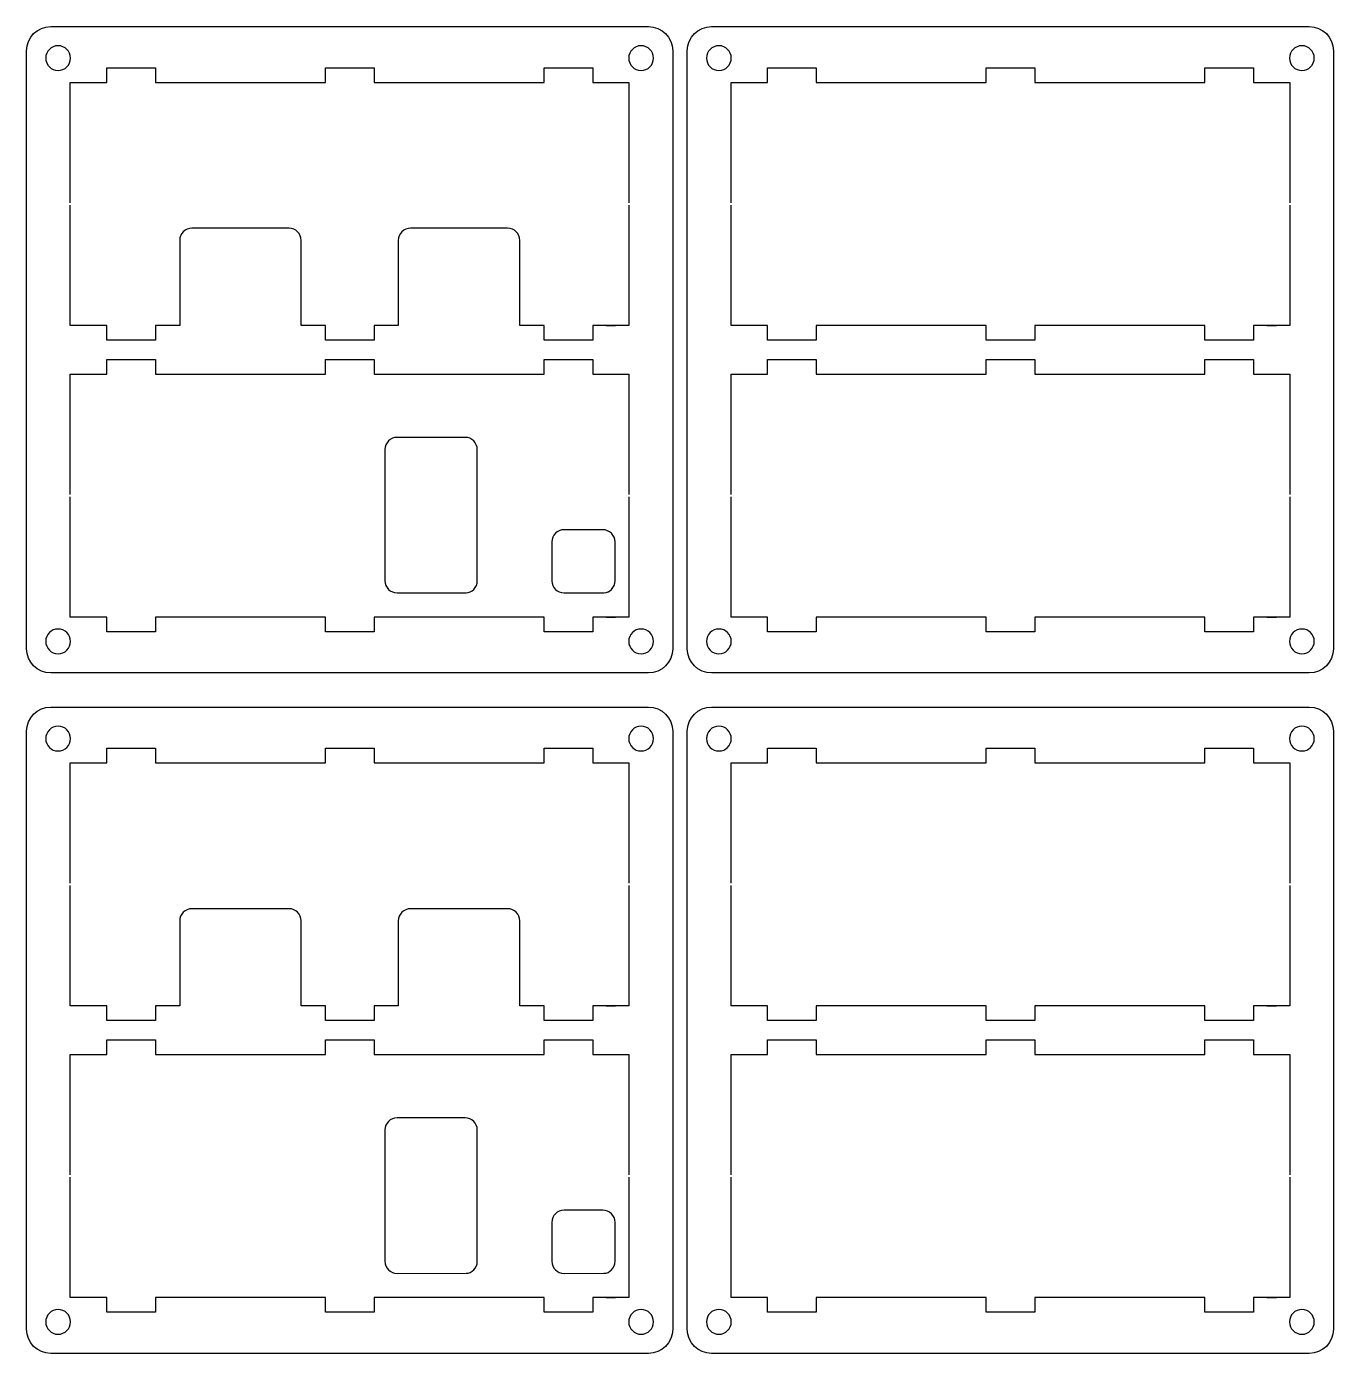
# Model space of a CAD drawing. Extents: x -1020 to 856, y -646 to 1108.
# Drawn here: x 586.5 to 855.5, y 835 to 1108 of the extents above; entities that cross this region are included whole.
import ezdxf

# ---------------------------------------------------------------- set-up
doc = ezdxf.new("R2010")
doc.units = 0
doc.header["$MEASUREMENT"] = 0
doc.layers.add('LAYER_1', color=7, linetype='CONTINUOUS')

msp = doc.modelspace()

# ---------------------------------------------------------------- linework, layer by layer
at = {"layer": 'LAYER_1', "color": 250}
for points, knots in [([(719.5, 980), (719.5, 980), (719.5, 1103), (719.5, 1103), (719.5, 1103), (719.5, 1105.761), (717.261, 1108), (714.5, 1108), (714.5, 1108), (714.5, 1108), (591.5, 1108), (591.5, 1108), (591.5, 1108), (588.739, 1108), (586.5, 1105.761), (586.5, 1103), (586.5, 1103), (586.5, 1103), (586.5, 980), (586.5, 980), (586.5, 980), (586.5, 977.239), (588.739, 975), (591.5, 975), (591.5, 975), (591.5, 975), (714.5, 975), (714.5, 975), (714.5, 975), (717.261, 975), (719.5, 977.239), (719.5, 980)], [0, 0, 0, 0, 0.125, 0.125, 0.125, 0.125, 0.25, 0.25, 0.25, 0.25, 0.375, 0.375, 0.375, 0.375, 0.5, 0.5, 0.5, 0.5, 0.625, 0.625, 0.625, 0.625, 0.75, 0.75, 0.75, 0.75, 0.875, 0.875, 0.875, 0.875, 1, 1, 1, 1]), ([(855.5, 980), (855.5, 980), (855.5, 1103), (855.5, 1103), (855.5, 1103), (855.5, 1105.761), (853.261, 1108), (850.5, 1108), (850.5, 1108), (850.5, 1108), (727.5, 1108), (727.5, 1108), (727.5, 1108), (724.739, 1108), (722.5, 1105.761), (722.5, 1103), (722.5, 1103), (722.5, 1103), (722.5, 980), (722.5, 980), (722.5, 980), (722.5, 977.239), (724.739, 975), (727.5, 975), (727.5, 975), (727.5, 975), (850.5, 975), (850.5, 975), (850.5, 975), (853.261, 975), (855.5, 977.239), (855.5, 980)], [0, 0, 0, 0, 0.125, 0.125, 0.125, 0.125, 0.25, 0.25, 0.25, 0.25, 0.375, 0.375, 0.375, 0.375, 0.5, 0.5, 0.5, 0.5, 0.625, 0.625, 0.625, 0.625, 0.75, 0.75, 0.75, 0.75, 0.875, 0.875, 0.875, 0.875, 1, 1, 1, 1]), ([(593, 1104.05), (594.4081, 1104.05), (595.55, 1102.9081), (595.55, 1101.5), (595.55, 1101.5), (595.55, 1100.0919), (594.4081, 1098.95), (593, 1098.95), (593, 1098.95), (591.5919, 1098.95), (590.45, 1100.0919), (590.45, 1101.5), (590.45, 1101.5), (590.45, 1102.9081), (591.5919, 1104.05), (593, 1104.05)], [0, 0, 0, 0, 0.25, 0.25, 0.25, 0.25, 0.5, 0.5, 0.5, 0.5, 0.75, 0.75, 0.75, 0.75, 1, 1, 1, 1]), ([(713, 1104.05), (714.4081, 1104.05), (715.55, 1102.9081), (715.55, 1101.5), (715.55, 1101.5), (715.55, 1100.0919), (714.4081, 1098.95), (713, 1098.95), (713, 1098.95), (711.5919, 1098.95), (710.45, 1100.0919), (710.45, 1101.5), (710.45, 1101.5), (710.45, 1102.9081), (711.5919, 1104.05), (713, 1104.05)], [0, 0, 0, 0, 0.25, 0.25, 0.25, 0.25, 0.5, 0.5, 0.5, 0.5, 0.75, 0.75, 0.75, 0.75, 1, 1, 1, 1]), ([(729, 1104.05), (730.4081, 1104.05), (731.55, 1102.9081), (731.55, 1101.5), (731.55, 1101.5), (731.55, 1100.0919), (730.4081, 1098.95), (729, 1098.95), (729, 1098.95), (727.5919, 1098.95), (726.45, 1100.0919), (726.45, 1101.5), (726.45, 1101.5), (726.45, 1102.9081), (727.5919, 1104.05), (729, 1104.05)], [0, 0, 0, 0, 0.25, 0.25, 0.25, 0.25, 0.5, 0.5, 0.5, 0.5, 0.75, 0.75, 0.75, 0.75, 1, 1, 1, 1]), ([(849, 1104.05), (850.4081, 1104.05), (851.55, 1102.9081), (851.55, 1101.5), (851.55, 1101.5), (851.55, 1100.0919), (850.4081, 1098.95), (849, 1098.95), (849, 1098.95), (847.5919, 1098.95), (846.45, 1100.0919), (846.45, 1101.5), (846.45, 1101.5), (846.45, 1102.9081), (847.5919, 1104.05), (849, 1104.05)], [0, 0, 0, 0, 0.25, 0.25, 0.25, 0.25, 0.5, 0.5, 0.5, 0.5, 0.75, 0.75, 0.75, 0.75, 1, 1, 1, 1]), ([(595.5, 1071.755), (595.5, 1071.755), (595.5, 1096.5), (595.5, 1096.5), (595.5, 1096.5), (595.5, 1096.5), (603.0312, 1096.5), (603.0312, 1096.5), (603.0312, 1096.5), (603.0312, 1096.5), (603.0312, 1099.5), (603.0312, 1099.5), (603.0312, 1099.5), (603.0312, 1099.5), (613.0312, 1099.5), (613.0312, 1099.5), (613.0312, 1099.5), (613.0312, 1099.5), (613.0312, 1096.5), (613.0312, 1096.5), (613.0312, 1096.5), (613.0312, 1096.5), (648.025, 1096.5), (648.025, 1096.5), (648.025, 1096.5), (648.025, 1096.5), (648.025, 1099.5), (648.025, 1099.5), (648.025, 1099.5), (648.025, 1099.5), (658.025, 1099.5), (658.025, 1099.5), (658.025, 1099.5), (658.025, 1099.5), (658.025, 1096.5), (658.025, 1096.5), (658.025, 1096.5), (658.025, 1096.5), (693.025, 1096.5), (693.025, 1096.5), (693.025, 1096.5), (693.025, 1096.5), (693.025, 1099.5), (693.025, 1099.5), (693.025, 1099.5), (693.025, 1099.5), (703.025, 1099.5), (703.025, 1099.5), (703.025, 1099.5), (703.025, 1099.5), (703.025, 1096.5), (703.025, 1096.5), (703.025, 1096.5), (703.025, 1096.5), (710.5, 1096.5), (710.5, 1096.5), (710.5, 1096.5), (710.5, 1096.5), (710.5, 1071.755), (710.5, 1071.755)], [0, 0, 0, 0, 0.06666667, 0.06666667, 0.06666667, 0.06666667, 0.13333333, 0.13333333, 0.13333333, 0.13333333, 0.2, 0.2, 0.2, 0.2, 0.26666667, 0.26666667, 0.26666667, 0.26666667, 0.33333333, 0.33333333, 0.33333333, 0.33333333, 0.4, 0.4, 0.4, 0.4, 0.46666667, 0.46666667, 0.46666667, 0.46666667, 0.53333333, 0.53333333, 0.53333333, 0.53333333, 0.6, 0.6, 0.6, 0.6, 0.66666667, 0.66666667, 0.66666667, 0.66666667, 0.73333333, 0.73333333, 0.73333333, 0.73333333, 0.8, 0.8, 0.8, 0.8, 0.86666667, 0.86666667, 0.86666667, 0.86666667, 0.93333333, 0.93333333, 0.93333333, 0.93333333, 1, 1, 1, 1]), ([(731.5, 1071.755), (731.5, 1071.755), (731.5, 1096.5), (731.5, 1096.5), (731.5, 1096.5), (731.5, 1096.5), (739.0312, 1096.5), (739.0312, 1096.5), (739.0312, 1096.5), (739.0312, 1096.5), (739.0312, 1099.5), (739.0312, 1099.5), (739.0312, 1099.5), (739.0312, 1099.5), (749.0312, 1099.5), (749.0312, 1099.5), (749.0312, 1099.5), (749.0312, 1099.5), (749.0312, 1096.5), (749.0312, 1096.5), (749.0312, 1096.5), (749.0312, 1096.5), (784.025, 1096.5), (784.025, 1096.5), (784.025, 1096.5), (784.025, 1096.5), (784.025, 1099.5), (784.025, 1099.5), (784.025, 1099.5), (784.025, 1099.5), (794.025, 1099.5), (794.025, 1099.5), (794.025, 1099.5), (794.025, 1099.5), (794.025, 1096.5), (794.025, 1096.5), (794.025, 1096.5), (794.025, 1096.5), (829.025, 1096.5), (829.025, 1096.5), (829.025, 1096.5), (829.025, 1096.5), (829.025, 1099.5), (829.025, 1099.5), (829.025, 1099.5), (829.025, 1099.5), (839.025, 1099.5), (839.025, 1099.5), (839.025, 1099.5), (839.025, 1099.5), (839.025, 1096.5), (839.025, 1096.5), (839.025, 1096.5), (839.025, 1096.5), (846.5, 1096.5), (846.5, 1096.5), (846.5, 1096.5), (846.5, 1096.5), (846.5, 1071.755), (846.5, 1071.755)], [0, 0, 0, 0, 0.06666667, 0.06666667, 0.06666667, 0.06666667, 0.13333333, 0.13333333, 0.13333333, 0.13333333, 0.2, 0.2, 0.2, 0.2, 0.26666667, 0.26666667, 0.26666667, 0.26666667, 0.33333333, 0.33333333, 0.33333333, 0.33333333, 0.4, 0.4, 0.4, 0.4, 0.46666667, 0.46666667, 0.46666667, 0.46666667, 0.53333333, 0.53333333, 0.53333333, 0.53333333, 0.6, 0.6, 0.6, 0.6, 0.66666667, 0.66666667, 0.66666667, 0.66666667, 0.73333333, 0.73333333, 0.73333333, 0.73333333, 0.8, 0.8, 0.8, 0.8, 0.86666667, 0.86666667, 0.86666667, 0.86666667, 0.93333333, 0.93333333, 0.93333333, 0.93333333, 1, 1, 1, 1]), ([(710.5, 1071.245), (710.5, 1071.245), (710.5, 1046.5), (710.5, 1046.5), (710.5, 1046.5), (698.1251, 1046.5), (715.3999, 1046.5), (703.025, 1046.5), (703.025, 1046.5), (703.025, 1046.5), (703.025, 1043.5), (703.025, 1043.5), (703.025, 1043.5), (703.025, 1043.5), (693.025, 1043.5), (693.025, 1043.5), (693.025, 1043.5), (693.025, 1043.5), (693.025, 1046.5), (693.025, 1046.5), (693.025, 1046.5), (693.025, 1046.5), (688.025, 1046.5), (688.025, 1046.5), (688.025, 1046.5), (688.025, 1046.5), (688.025, 1063.9999), (688.025, 1063.9999), (688.025, 1063.9999), (688.025, 1065.3805), (686.9055, 1066.5), (685.5249, 1066.5), (685.5249, 1066.5), (685.5249, 1066.5), (665.5249, 1066.5), (665.5249, 1066.5), (665.5249, 1066.5), (664.1445, 1066.5), (663.025, 1065.3805), (663.025, 1063.9999), (663.025, 1063.9999), (663.025, 1063.9999), (663.025, 1046.5), (663.025, 1046.5), (663.025, 1046.5), (663.025, 1046.5), (658.025, 1046.5), (658.025, 1046.5), (658.025, 1046.5), (658.025, 1046.5), (658.025, 1043.5), (658.025, 1043.5), (658.025, 1043.5), (658.025, 1043.5), (648.025, 1043.5), (648.025, 1043.5), (648.025, 1043.5), (648.025, 1043.5), (648.025, 1046.5), (648.025, 1046.5), (648.025, 1046.5), (648.025, 1046.5), (643.025, 1046.5), (643.025, 1046.5), (643.025, 1046.5), (643.025, 1046.5), (643.025, 1063.9999), (643.025, 1063.9999), (643.025, 1063.9999), (643.025, 1065.3805), (641.9055, 1066.5), (640.5249, 1066.5), (640.5249, 1066.5), (640.5249, 1066.5), (620.5249, 1066.5), (620.5249, 1066.5), (620.5249, 1066.5), (619.1445, 1066.5), (618.025, 1065.3805), (618.025, 1063.9999), (618.025, 1063.9999), (618.025, 1063.9999), (618.025, 1046.5), (618.025, 1046.5), (618.025, 1046.5), (618.025, 1046.5), (613.025, 1046.5), (613.025, 1046.5), (613.025, 1046.5), (613.025, 1046.5), (613.025, 1043.5), (613.025, 1043.5), (613.025, 1043.5), (613.025, 1043.5), (603.025, 1043.5), (603.025, 1043.5), (603.025, 1043.5), (603.025, 1043.5), (603.025, 1046.5), (603.025, 1046.5), (603.025, 1046.5), (603.025, 1046.5), (595.5, 1046.5), (595.5, 1046.5), (595.5, 1046.5), (595.5, 1046.5), (595.5, 1071.245), (595.5, 1071.245)], [0, 0, 0, 0, 0.03703704, 0.03703704, 0.03703704, 0.03703704, 0.07407407, 0.07407407, 0.07407407, 0.07407407, 0.11111111, 0.11111111, 0.11111111, 0.11111111, 0.14814815, 0.14814815, 0.14814815, 0.14814815, 0.18518519, 0.18518519, 0.18518519, 0.18518519, 0.22222222, 0.22222222, 0.22222222, 0.22222222, 0.25925926, 0.25925926, 0.25925926, 0.25925926, 0.2962963, 0.2962963, 0.2962963, 0.2962963, 0.33333333, 0.33333333, 0.33333333, 0.33333333, 0.37037037, 0.37037037, 0.37037037, 0.37037037, 0.40740741, 0.40740741, 0.40740741, 0.40740741, 0.44444444, 0.44444444, 0.44444444, 0.44444444, 0.48148148, 0.48148148, 0.48148148, 0.48148148, 0.51851852, 0.51851852, 0.51851852, 0.51851852, 0.55555556, 0.55555556, 0.55555556, 0.55555556, 0.59259259, 0.59259259, 0.59259259, 0.59259259, 0.62962963, 0.62962963, 0.62962963, 0.62962963, 0.66666667, 0.66666667, 0.66666667, 0.66666667, 0.7037037, 0.7037037, 0.7037037, 0.7037037, 0.74074074, 0.74074074, 0.74074074, 0.74074074, 0.77777778, 0.77777778, 0.77777778, 0.77777778, 0.81481481, 0.81481481, 0.81481481, 0.81481481, 0.85185185, 0.85185185, 0.85185185, 0.85185185, 0.88888889, 0.88888889, 0.88888889, 0.88888889, 0.92592593, 0.92592593, 0.92592593, 0.92592593, 0.96296296, 0.96296296, 0.96296296, 0.96296296, 1, 1, 1, 1]), ([(846.5, 1071.245), (846.5, 1071.245), (846.5, 1046.5), (846.5, 1046.5), (846.5, 1046.5), (834.1251, 1046.5), (851.3999, 1046.5), (839.025, 1046.5), (839.025, 1046.5), (839.025, 1046.5), (839.025, 1043.5), (839.025, 1043.5), (839.025, 1043.5), (839.025, 1043.5), (829.025, 1043.5), (829.025, 1043.5), (829.025, 1043.5), (829.025, 1043.5), (829.025, 1046.5), (829.025, 1046.5), (829.025, 1046.5), (829.025, 1046.5), (794.025, 1046.5), (794.025, 1046.5), (794.025, 1046.5), (794.025, 1046.5), (794.025, 1043.5), (794.025, 1043.5), (794.025, 1043.5), (794.025, 1043.5), (784.025, 1043.5), (784.025, 1043.5), (784.025, 1043.5), (784.025, 1043.5), (784.025, 1046.5), (784.025, 1046.5), (784.025, 1046.5), (784.025, 1046.5), (749.025, 1046.5), (749.025, 1046.5), (749.025, 1046.5), (749.025, 1046.5), (749.025, 1043.5), (749.025, 1043.5), (749.025, 1043.5), (749.025, 1043.5), (739.025, 1043.5), (739.025, 1043.5), (739.025, 1043.5), (739.025, 1043.5), (739.025, 1046.5), (739.025, 1046.5), (739.025, 1046.5), (739.025, 1046.5), (731.5, 1046.5), (731.5, 1046.5), (731.5, 1046.5), (731.5, 1046.5), (731.5, 1071.245), (731.5, 1071.245)], [0, 0, 0, 0, 0.06666667, 0.06666667, 0.06666667, 0.06666667, 0.13333333, 0.13333333, 0.13333333, 0.13333333, 0.2, 0.2, 0.2, 0.2, 0.26666667, 0.26666667, 0.26666667, 0.26666667, 0.33333333, 0.33333333, 0.33333333, 0.33333333, 0.4, 0.4, 0.4, 0.4, 0.46666667, 0.46666667, 0.46666667, 0.46666667, 0.53333333, 0.53333333, 0.53333333, 0.53333333, 0.6, 0.6, 0.6, 0.6, 0.66666667, 0.66666667, 0.66666667, 0.66666667, 0.73333333, 0.73333333, 0.73333333, 0.73333333, 0.8, 0.8, 0.8, 0.8, 0.86666667, 0.86666667, 0.86666667, 0.86666667, 0.93333333, 0.93333333, 0.93333333, 0.93333333, 1, 1, 1, 1]), ([(595.5, 1011.755), (595.5, 1011.755), (595.5, 1036.5), (595.5, 1036.5), (595.5, 1036.5), (595.5, 1036.5), (603.0312, 1036.5), (603.0312, 1036.5), (603.0312, 1036.5), (603.0312, 1036.5), (603.0312, 1039.5), (603.0312, 1039.5), (603.0312, 1039.5), (603.0312, 1039.5), (613.0312, 1039.5), (613.0312, 1039.5), (613.0312, 1039.5), (613.0312, 1039.5), (613.0312, 1036.5), (613.0312, 1036.5), (613.0312, 1036.5), (613.0312, 1036.5), (648.025, 1036.5), (648.025, 1036.5), (648.025, 1036.5), (648.025, 1036.5), (648.025, 1039.5), (648.025, 1039.5), (648.025, 1039.5), (648.025, 1039.5), (658.025, 1039.5), (658.025, 1039.5), (658.025, 1039.5), (658.025, 1039.5), (658.025, 1036.5), (658.025, 1036.5), (658.025, 1036.5), (658.025, 1036.5), (693.025, 1036.5), (693.025, 1036.5), (693.025, 1036.5), (693.025, 1036.5), (693.025, 1039.5), (693.025, 1039.5), (693.025, 1039.5), (693.025, 1039.5), (703.025, 1039.5), (703.025, 1039.5), (703.025, 1039.5), (703.025, 1039.5), (703.025, 1036.5), (703.025, 1036.5), (703.025, 1036.5), (703.025, 1036.5), (710.5, 1036.5), (710.5, 1036.5), (710.5, 1036.5), (710.5, 1036.5), (710.5, 1011.755), (710.5, 1011.755)], [0, 0, 0, 0, 0.06666667, 0.06666667, 0.06666667, 0.06666667, 0.13333333, 0.13333333, 0.13333333, 0.13333333, 0.2, 0.2, 0.2, 0.2, 0.26666667, 0.26666667, 0.26666667, 0.26666667, 0.33333333, 0.33333333, 0.33333333, 0.33333333, 0.4, 0.4, 0.4, 0.4, 0.46666667, 0.46666667, 0.46666667, 0.46666667, 0.53333333, 0.53333333, 0.53333333, 0.53333333, 0.6, 0.6, 0.6, 0.6, 0.66666667, 0.66666667, 0.66666667, 0.66666667, 0.73333333, 0.73333333, 0.73333333, 0.73333333, 0.8, 0.8, 0.8, 0.8, 0.86666667, 0.86666667, 0.86666667, 0.86666667, 0.93333333, 0.93333333, 0.93333333, 0.93333333, 1, 1, 1, 1]), ([(731.5, 1011.755), (731.5, 1011.755), (731.5, 1036.5), (731.5, 1036.5), (731.5, 1036.5), (731.5, 1036.5), (739.0312, 1036.5), (739.0312, 1036.5), (739.0312, 1036.5), (739.0312, 1036.5), (739.0312, 1039.5), (739.0312, 1039.5), (739.0312, 1039.5), (739.0312, 1039.5), (749.0312, 1039.5), (749.0312, 1039.5), (749.0312, 1039.5), (749.0312, 1039.5), (749.0312, 1036.5), (749.0312, 1036.5), (749.0312, 1036.5), (749.0312, 1036.5), (784.025, 1036.5), (784.025, 1036.5), (784.025, 1036.5), (784.025, 1036.5), (784.025, 1039.5), (784.025, 1039.5), (784.025, 1039.5), (784.025, 1039.5), (794.025, 1039.5), (794.025, 1039.5), (794.025, 1039.5), (794.025, 1039.5), (794.025, 1036.5), (794.025, 1036.5), (794.025, 1036.5), (794.025, 1036.5), (829.025, 1036.5), (829.025, 1036.5), (829.025, 1036.5), (829.025, 1036.5), (829.025, 1039.5), (829.025, 1039.5), (829.025, 1039.5), (829.025, 1039.5), (839.025, 1039.5), (839.025, 1039.5), (839.025, 1039.5), (839.025, 1039.5), (839.025, 1036.5), (839.025, 1036.5), (839.025, 1036.5), (839.025, 1036.5), (846.5, 1036.5), (846.5, 1036.5), (846.5, 1036.5), (846.5, 1036.5), (846.5, 1011.755), (846.5, 1011.755)], [0, 0, 0, 0, 0.06666667, 0.06666667, 0.06666667, 0.06666667, 0.13333333, 0.13333333, 0.13333333, 0.13333333, 0.2, 0.2, 0.2, 0.2, 0.26666667, 0.26666667, 0.26666667, 0.26666667, 0.33333333, 0.33333333, 0.33333333, 0.33333333, 0.4, 0.4, 0.4, 0.4, 0.46666667, 0.46666667, 0.46666667, 0.46666667, 0.53333333, 0.53333333, 0.53333333, 0.53333333, 0.6, 0.6, 0.6, 0.6, 0.66666667, 0.66666667, 0.66666667, 0.66666667, 0.73333333, 0.73333333, 0.73333333, 0.73333333, 0.8, 0.8, 0.8, 0.8, 0.86666667, 0.86666667, 0.86666667, 0.86666667, 0.93333333, 0.93333333, 0.93333333, 0.93333333, 1, 1, 1, 1]), ([(679.275, 1020.9749), (679.275, 1020.9749), (679.275, 993.9749), (679.275, 993.9749), (679.275, 993.9749), (679.275, 992.5945), (678.1555, 991.475), (676.9873, 991.493), (676.9873, 991.493), (676.9873, 991.493), (662.7749, 991.475), (662.7749, 991.475), (662.7749, 991.475), (661.3945, 991.475), (660.275, 992.5945), (660.275, 993.9749), (660.275, 993.9749), (660.275, 993.9749), (660.275, 1020.9749), (660.275, 1020.9749), (660.275, 1020.9749), (660.275, 1022.3555), (661.3945, 1023.475), (662.7749, 1023.475), (662.7749, 1023.475), (662.7749, 1023.475), (676.7749, 1023.475), (676.7749, 1023.475), (676.7749, 1023.475), (678.1555, 1023.475), (679.275, 1022.3555), (679.275, 1020.9749)], [0, 0, 0, 0, 0.125, 0.125, 0.125, 0.125, 0.25, 0.25, 0.25, 0.25, 0.375, 0.375, 0.375, 0.375, 0.5, 0.5, 0.5, 0.5, 0.625, 0.625, 0.625, 0.625, 0.75, 0.75, 0.75, 0.75, 0.875, 0.875, 0.875, 0.875, 1, 1, 1, 1]), ([(710.5, 1011.245), (710.5, 1011.245), (710.5, 986.5), (710.5, 986.5), (710.5, 986.5), (698.1251, 986.5), (715.3999, 986.5), (703.025, 986.5), (703.025, 986.5), (703.025, 986.5), (703.025, 983.5), (703.025, 983.5), (703.025, 983.5), (703.025, 983.5), (693.025, 983.5), (693.025, 983.5), (693.025, 983.5), (693.025, 983.5), (693.025, 986.5), (693.025, 986.5), (693.025, 986.5), (693.025, 986.5), (658.025, 986.5), (658.025, 986.5), (658.025, 986.5), (658.025, 986.5), (658.025, 983.5), (658.025, 983.5), (658.025, 983.5), (658.025, 983.5), (648.025, 983.5), (648.025, 983.5), (648.025, 983.5), (648.025, 983.5), (648.025, 986.5), (648.025, 986.5), (648.025, 986.5), (648.025, 986.5), (613.025, 986.5), (613.025, 986.5), (613.025, 986.5), (613.025, 986.5), (613.025, 983.5), (613.025, 983.5), (613.025, 983.5), (613.025, 983.5), (603.025, 983.5), (603.025, 983.5), (603.025, 983.5), (603.025, 983.5), (603.025, 986.5), (603.025, 986.5), (603.025, 986.5), (603.025, 986.5), (595.5, 986.5), (595.5, 986.5), (595.5, 986.5), (595.5, 986.5), (595.5, 1011.245), (595.5, 1011.245)], [0, 0, 0, 0, 0.06666667, 0.06666667, 0.06666667, 0.06666667, 0.13333333, 0.13333333, 0.13333333, 0.13333333, 0.2, 0.2, 0.2, 0.2, 0.26666667, 0.26666667, 0.26666667, 0.26666667, 0.33333333, 0.33333333, 0.33333333, 0.33333333, 0.4, 0.4, 0.4, 0.4, 0.46666667, 0.46666667, 0.46666667, 0.46666667, 0.53333333, 0.53333333, 0.53333333, 0.53333333, 0.6, 0.6, 0.6, 0.6, 0.66666667, 0.66666667, 0.66666667, 0.66666667, 0.73333333, 0.73333333, 0.73333333, 0.73333333, 0.8, 0.8, 0.8, 0.8, 0.86666667, 0.86666667, 0.86666667, 0.86666667, 0.93333333, 0.93333333, 0.93333333, 0.93333333, 1, 1, 1, 1]), ([(846.5, 1011.245), (846.5, 1011.245), (846.5, 986.5), (846.5, 986.5), (846.5, 986.5), (834.1251, 986.5), (851.3999, 986.5), (839.025, 986.5), (839.025, 986.5), (839.025, 986.5), (839.025, 983.5), (839.025, 983.5), (839.025, 983.5), (839.025, 983.5), (829.025, 983.5), (829.025, 983.5), (829.025, 983.5), (829.025, 983.5), (829.025, 986.5), (829.025, 986.5), (829.025, 986.5), (829.025, 986.5), (794.025, 986.5), (794.025, 986.5), (794.025, 986.5), (794.025, 986.5), (794.025, 983.5), (794.025, 983.5), (794.025, 983.5), (794.025, 983.5), (784.025, 983.5), (784.025, 983.5), (784.025, 983.5), (784.025, 983.5), (784.025, 986.5), (784.025, 986.5), (784.025, 986.5), (784.025, 986.5), (749.025, 986.5), (749.025, 986.5), (749.025, 986.5), (749.025, 986.5), (749.025, 983.5), (749.025, 983.5), (749.025, 983.5), (749.025, 983.5), (739.025, 983.5), (739.025, 983.5), (739.025, 983.5), (739.025, 983.5), (739.025, 986.5), (739.025, 986.5), (739.025, 986.5), (739.025, 986.5), (731.5, 986.5), (731.5, 986.5), (731.5, 986.5), (731.5, 986.5), (731.5, 1011.245), (731.5, 1011.245)], [0, 0, 0, 0, 0.06666667, 0.06666667, 0.06666667, 0.06666667, 0.13333333, 0.13333333, 0.13333333, 0.13333333, 0.2, 0.2, 0.2, 0.2, 0.26666667, 0.26666667, 0.26666667, 0.26666667, 0.33333333, 0.33333333, 0.33333333, 0.33333333, 0.4, 0.4, 0.4, 0.4, 0.46666667, 0.46666667, 0.46666667, 0.46666667, 0.53333333, 0.53333333, 0.53333333, 0.53333333, 0.6, 0.6, 0.6, 0.6, 0.66666667, 0.66666667, 0.66666667, 0.66666667, 0.73333333, 0.73333333, 0.73333333, 0.73333333, 0.8, 0.8, 0.8, 0.8, 0.86666667, 0.86666667, 0.86666667, 0.86666667, 0.93333333, 0.93333333, 0.93333333, 0.93333333, 1, 1, 1, 1]), ([(707.625, 1001.9749), (707.625, 1001.9749), (707.625, 993.9749), (707.625, 993.9749), (707.625, 993.9749), (707.625, 992.5945), (706.5055, 991.475), (705.3373, 991.493), (705.3373, 991.493), (705.3373, 991.493), (697.1249, 991.475), (697.1249, 991.475), (697.1249, 991.475), (695.7445, 991.475), (694.625, 992.5945), (694.625, 993.9749), (694.625, 993.9749), (694.625, 993.9749), (694.625, 1001.9749), (694.625, 1001.9749), (694.625, 1001.9749), (694.625, 1003.3555), (695.7445, 1004.475), (697.1249, 1004.475), (697.1249, 1004.475), (697.1249, 1004.475), (705.1249, 1004.475), (705.1249, 1004.475), (705.1249, 1004.475), (706.5055, 1004.475), (707.625, 1003.3555), (707.625, 1001.9749)], [0, 0, 0, 0, 0.125, 0.125, 0.125, 0.125, 0.25, 0.25, 0.25, 0.25, 0.375, 0.375, 0.375, 0.375, 0.5, 0.5, 0.5, 0.5, 0.625, 0.625, 0.625, 0.625, 0.75, 0.75, 0.75, 0.75, 0.875, 0.875, 0.875, 0.875, 1, 1, 1, 1]), ([(593, 984.05), (594.4081, 984.05), (595.55, 982.9081), (595.55, 981.5), (595.55, 981.5), (595.55, 980.0919), (594.4081, 978.95), (593, 978.95), (593, 978.95), (591.5919, 978.95), (590.45, 980.0919), (590.45, 981.5), (590.45, 981.5), (590.45, 982.9081), (591.5919, 984.05), (593, 984.05)], [0, 0, 0, 0, 0.25, 0.25, 0.25, 0.25, 0.5, 0.5, 0.5, 0.5, 0.75, 0.75, 0.75, 0.75, 1, 1, 1, 1]), ([(713, 984.05), (714.4081, 984.05), (715.55, 982.9081), (715.55, 981.5), (715.55, 981.5), (715.55, 980.0919), (714.4081, 978.95), (713, 978.95), (713, 978.95), (711.5919, 978.95), (710.45, 980.0919), (710.45, 981.5), (710.45, 981.5), (710.45, 982.9081), (711.5919, 984.05), (713, 984.05)], [0, 0, 0, 0, 0.25, 0.25, 0.25, 0.25, 0.5, 0.5, 0.5, 0.5, 0.75, 0.75, 0.75, 0.75, 1, 1, 1, 1]), ([(729, 984.05), (730.4081, 984.05), (731.55, 982.9081), (731.55, 981.5), (731.55, 981.5), (731.55, 980.0919), (730.4081, 978.95), (729, 978.95), (729, 978.95), (727.5919, 978.95), (726.45, 980.0919), (726.45, 981.5), (726.45, 981.5), (726.45, 982.9081), (727.5919, 984.05), (729, 984.05)], [0, 0, 0, 0, 0.25, 0.25, 0.25, 0.25, 0.5, 0.5, 0.5, 0.5, 0.75, 0.75, 0.75, 0.75, 1, 1, 1, 1]), ([(849, 984.05), (850.4081, 984.05), (851.55, 982.9081), (851.55, 981.5), (851.55, 981.5), (851.55, 980.0919), (850.4081, 978.95), (849, 978.95), (849, 978.95), (847.5919, 978.95), (846.45, 980.0919), (846.45, 981.5), (846.45, 981.5), (846.45, 982.9081), (847.5919, 984.05), (849, 984.05)], [0, 0, 0, 0, 0.25, 0.25, 0.25, 0.25, 0.5, 0.5, 0.5, 0.5, 0.75, 0.75, 0.75, 0.75, 1, 1, 1, 1]), ([(719.5, 840), (719.5, 840), (719.5, 963), (719.5, 963), (719.5, 963), (719.5, 965.761), (717.261, 968), (714.5, 968), (714.5, 968), (714.5, 968), (591.5, 968), (591.5, 968), (591.5, 968), (588.739, 968), (586.5, 965.761), (586.5, 963), (586.5, 963), (586.5, 963), (586.5, 840), (586.5, 840), (586.5, 840), (586.5, 837.239), (588.739, 835), (591.5, 835), (591.5, 835), (591.5, 835), (714.5, 835), (714.5, 835), (714.5, 835), (717.261, 835), (719.5, 837.239), (719.5, 840)], [0, 0, 0, 0, 0.125, 0.125, 0.125, 0.125, 0.25, 0.25, 0.25, 0.25, 0.375, 0.375, 0.375, 0.375, 0.5, 0.5, 0.5, 0.5, 0.625, 0.625, 0.625, 0.625, 0.75, 0.75, 0.75, 0.75, 0.875, 0.875, 0.875, 0.875, 1, 1, 1, 1]), ([(855.5, 840), (855.5, 840), (855.5, 963), (855.5, 963), (855.5, 963), (855.5, 965.761), (853.261, 968), (850.5, 968), (850.5, 968), (850.5, 968), (727.5, 968), (727.5, 968), (727.5, 968), (724.739, 968), (722.5, 965.761), (722.5, 963), (722.5, 963), (722.5, 963), (722.5, 840), (722.5, 840), (722.5, 840), (722.5, 837.239), (724.739, 835), (727.5, 835), (727.5, 835), (727.5, 835), (850.5, 835), (850.5, 835), (850.5, 835), (853.261, 835), (855.5, 837.239), (855.5, 840)], [0, 0, 0, 0, 0.125, 0.125, 0.125, 0.125, 0.25, 0.25, 0.25, 0.25, 0.375, 0.375, 0.375, 0.375, 0.5, 0.5, 0.5, 0.5, 0.625, 0.625, 0.625, 0.625, 0.75, 0.75, 0.75, 0.75, 0.875, 0.875, 0.875, 0.875, 1, 1, 1, 1]), ([(593, 964.05), (594.4081, 964.05), (595.55, 962.9081), (595.55, 961.5), (595.55, 961.5), (595.55, 960.0919), (594.4081, 958.95), (593, 958.95), (593, 958.95), (591.5919, 958.95), (590.45, 960.0919), (590.45, 961.5), (590.45, 961.5), (590.45, 962.9081), (591.5919, 964.05), (593, 964.05)], [0, 0, 0, 0, 0.25, 0.25, 0.25, 0.25, 0.5, 0.5, 0.5, 0.5, 0.75, 0.75, 0.75, 0.75, 1, 1, 1, 1]), ([(713, 964.05), (714.4081, 964.05), (715.55, 962.9081), (715.55, 961.5), (715.55, 961.5), (715.55, 960.0919), (714.4081, 958.95), (713, 958.95), (713, 958.95), (711.5919, 958.95), (710.45, 960.0919), (710.45, 961.5), (710.45, 961.5), (710.45, 962.9081), (711.5919, 964.05), (713, 964.05)], [0, 0, 0, 0, 0.25, 0.25, 0.25, 0.25, 0.5, 0.5, 0.5, 0.5, 0.75, 0.75, 0.75, 0.75, 1, 1, 1, 1]), ([(729, 964.05), (730.4081, 964.05), (731.55, 962.9081), (731.55, 961.5), (731.55, 961.5), (731.55, 960.0919), (730.4081, 958.95), (729, 958.95), (729, 958.95), (727.5919, 958.95), (726.45, 960.0919), (726.45, 961.5), (726.45, 961.5), (726.45, 962.9081), (727.5919, 964.05), (729, 964.05)], [0, 0, 0, 0, 0.25, 0.25, 0.25, 0.25, 0.5, 0.5, 0.5, 0.5, 0.75, 0.75, 0.75, 0.75, 1, 1, 1, 1]), ([(849, 964.05), (850.4081, 964.05), (851.55, 962.9081), (851.55, 961.5), (851.55, 961.5), (851.55, 960.0919), (850.4081, 958.95), (849, 958.95), (849, 958.95), (847.5919, 958.95), (846.45, 960.0919), (846.45, 961.5), (846.45, 961.5), (846.45, 962.9081), (847.5919, 964.05), (849, 964.05)], [0, 0, 0, 0, 0.25, 0.25, 0.25, 0.25, 0.5, 0.5, 0.5, 0.5, 0.75, 0.75, 0.75, 0.75, 1, 1, 1, 1]), ([(595.5, 931.755), (595.5, 931.755), (595.5, 956.5), (595.5, 956.5), (595.5, 956.5), (595.5, 956.5), (603.0312, 956.5), (603.0312, 956.5), (603.0312, 956.5), (603.0312, 956.5), (603.0312, 959.5), (603.0312, 959.5), (603.0312, 959.5), (603.0312, 959.5), (613.0312, 959.5), (613.0312, 959.5), (613.0312, 959.5), (613.0312, 959.5), (613.0312, 956.5), (613.0312, 956.5), (613.0312, 956.5), (613.0312, 956.5), (648.025, 956.5), (648.025, 956.5), (648.025, 956.5), (648.025, 956.5), (648.025, 959.5), (648.025, 959.5), (648.025, 959.5), (648.025, 959.5), (658.025, 959.5), (658.025, 959.5), (658.025, 959.5), (658.025, 959.5), (658.025, 956.5), (658.025, 956.5), (658.025, 956.5), (658.025, 956.5), (693.025, 956.5), (693.025, 956.5), (693.025, 956.5), (693.025, 956.5), (693.025, 959.5), (693.025, 959.5), (693.025, 959.5), (693.025, 959.5), (703.025, 959.5), (703.025, 959.5), (703.025, 959.5), (703.025, 959.5), (703.025, 956.5), (703.025, 956.5), (703.025, 956.5), (703.025, 956.5), (710.5, 956.5), (710.5, 956.5), (710.5, 956.5), (710.5, 956.5), (710.5, 931.755), (710.5, 931.755)], [0, 0, 0, 0, 0.06666667, 0.06666667, 0.06666667, 0.06666667, 0.13333333, 0.13333333, 0.13333333, 0.13333333, 0.2, 0.2, 0.2, 0.2, 0.26666667, 0.26666667, 0.26666667, 0.26666667, 0.33333333, 0.33333333, 0.33333333, 0.33333333, 0.4, 0.4, 0.4, 0.4, 0.46666667, 0.46666667, 0.46666667, 0.46666667, 0.53333333, 0.53333333, 0.53333333, 0.53333333, 0.6, 0.6, 0.6, 0.6, 0.66666667, 0.66666667, 0.66666667, 0.66666667, 0.73333333, 0.73333333, 0.73333333, 0.73333333, 0.8, 0.8, 0.8, 0.8, 0.86666667, 0.86666667, 0.86666667, 0.86666667, 0.93333333, 0.93333333, 0.93333333, 0.93333333, 1, 1, 1, 1]), ([(731.5, 931.755), (731.5, 931.755), (731.5, 956.5), (731.5, 956.5), (731.5, 956.5), (731.5, 956.5), (739.0312, 956.5), (739.0312, 956.5), (739.0312, 956.5), (739.0312, 956.5), (739.0312, 959.5), (739.0312, 959.5), (739.0312, 959.5), (739.0312, 959.5), (749.0312, 959.5), (749.0312, 959.5), (749.0312, 959.5), (749.0312, 959.5), (749.0312, 956.5), (749.0312, 956.5), (749.0312, 956.5), (749.0312, 956.5), (784.025, 956.5), (784.025, 956.5), (784.025, 956.5), (784.025, 956.5), (784.025, 959.5), (784.025, 959.5), (784.025, 959.5), (784.025, 959.5), (794.025, 959.5), (794.025, 959.5), (794.025, 959.5), (794.025, 959.5), (794.025, 956.5), (794.025, 956.5), (794.025, 956.5), (794.025, 956.5), (829.025, 956.5), (829.025, 956.5), (829.025, 956.5), (829.025, 956.5), (829.025, 959.5), (829.025, 959.5), (829.025, 959.5), (829.025, 959.5), (839.025, 959.5), (839.025, 959.5), (839.025, 959.5), (839.025, 959.5), (839.025, 956.5), (839.025, 956.5), (839.025, 956.5), (839.025, 956.5), (846.5, 956.5), (846.5, 956.5), (846.5, 956.5), (846.5, 956.5), (846.5, 931.755), (846.5, 931.755)], [0, 0, 0, 0, 0.06666667, 0.06666667, 0.06666667, 0.06666667, 0.13333333, 0.13333333, 0.13333333, 0.13333333, 0.2, 0.2, 0.2, 0.2, 0.26666667, 0.26666667, 0.26666667, 0.26666667, 0.33333333, 0.33333333, 0.33333333, 0.33333333, 0.4, 0.4, 0.4, 0.4, 0.46666667, 0.46666667, 0.46666667, 0.46666667, 0.53333333, 0.53333333, 0.53333333, 0.53333333, 0.6, 0.6, 0.6, 0.6, 0.66666667, 0.66666667, 0.66666667, 0.66666667, 0.73333333, 0.73333333, 0.73333333, 0.73333333, 0.8, 0.8, 0.8, 0.8, 0.86666667, 0.86666667, 0.86666667, 0.86666667, 0.93333333, 0.93333333, 0.93333333, 0.93333333, 1, 1, 1, 1]), ([(710.5, 931.245), (710.5, 931.245), (710.5, 906.5), (710.5, 906.5), (710.5, 906.5), (698.1251, 906.5), (715.3999, 906.5), (703.025, 906.5), (703.025, 906.5), (703.025, 906.5), (703.025, 903.5), (703.025, 903.5), (703.025, 903.5), (703.025, 903.5), (693.025, 903.5), (693.025, 903.5), (693.025, 903.5), (693.025, 903.5), (693.025, 906.5), (693.025, 906.5), (693.025, 906.5), (693.025, 906.5), (688.025, 906.5), (688.025, 906.5), (688.025, 906.5), (688.025, 906.5), (688.025, 923.9999), (688.025, 923.9999), (688.025, 923.9999), (688.025, 925.3805), (686.9055, 926.5), (685.5249, 926.5), (685.5249, 926.5), (685.5249, 926.5), (665.5249, 926.5), (665.5249, 926.5), (665.5249, 926.5), (664.1445, 926.5), (663.025, 925.3805), (663.025, 923.9999), (663.025, 923.9999), (663.025, 923.9999), (663.025, 906.5), (663.025, 906.5), (663.025, 906.5), (663.025, 906.5), (658.025, 906.5), (658.025, 906.5), (658.025, 906.5), (658.025, 906.5), (658.025, 903.5), (658.025, 903.5), (658.025, 903.5), (658.025, 903.5), (648.025, 903.5), (648.025, 903.5), (648.025, 903.5), (648.025, 903.5), (648.025, 906.5), (648.025, 906.5), (648.025, 906.5), (648.025, 906.5), (643.025, 906.5), (643.025, 906.5), (643.025, 906.5), (643.025, 906.5), (643.025, 923.9999), (643.025, 923.9999), (643.025, 923.9999), (643.025, 925.3805), (641.9055, 926.5), (640.5249, 926.5), (640.5249, 926.5), (640.5249, 926.5), (620.5249, 926.5), (620.5249, 926.5), (620.5249, 926.5), (619.1445, 926.5), (618.025, 925.3805), (618.025, 923.9999), (618.025, 923.9999), (618.025, 923.9999), (618.025, 906.5), (618.025, 906.5), (618.025, 906.5), (618.025, 906.5), (613.025, 906.5), (613.025, 906.5), (613.025, 906.5), (613.025, 906.5), (613.025, 903.5), (613.025, 903.5), (613.025, 903.5), (613.025, 903.5), (603.025, 903.5), (603.025, 903.5), (603.025, 903.5), (603.025, 903.5), (603.025, 906.5), (603.025, 906.5), (603.025, 906.5), (603.025, 906.5), (595.5, 906.5), (595.5, 906.5), (595.5, 906.5), (595.5, 906.5), (595.5, 931.245), (595.5, 931.245)], [0, 0, 0, 0, 0.03703704, 0.03703704, 0.03703704, 0.03703704, 0.07407407, 0.07407407, 0.07407407, 0.07407407, 0.11111111, 0.11111111, 0.11111111, 0.11111111, 0.14814815, 0.14814815, 0.14814815, 0.14814815, 0.18518519, 0.18518519, 0.18518519, 0.18518519, 0.22222222, 0.22222222, 0.22222222, 0.22222222, 0.25925926, 0.25925926, 0.25925926, 0.25925926, 0.2962963, 0.2962963, 0.2962963, 0.2962963, 0.33333333, 0.33333333, 0.33333333, 0.33333333, 0.37037037, 0.37037037, 0.37037037, 0.37037037, 0.40740741, 0.40740741, 0.40740741, 0.40740741, 0.44444444, 0.44444444, 0.44444444, 0.44444444, 0.48148148, 0.48148148, 0.48148148, 0.48148148, 0.51851852, 0.51851852, 0.51851852, 0.51851852, 0.55555556, 0.55555556, 0.55555556, 0.55555556, 0.59259259, 0.59259259, 0.59259259, 0.59259259, 0.62962963, 0.62962963, 0.62962963, 0.62962963, 0.66666667, 0.66666667, 0.66666667, 0.66666667, 0.7037037, 0.7037037, 0.7037037, 0.7037037, 0.74074074, 0.74074074, 0.74074074, 0.74074074, 0.77777778, 0.77777778, 0.77777778, 0.77777778, 0.81481481, 0.81481481, 0.81481481, 0.81481481, 0.85185185, 0.85185185, 0.85185185, 0.85185185, 0.88888889, 0.88888889, 0.88888889, 0.88888889, 0.92592593, 0.92592593, 0.92592593, 0.92592593, 0.96296296, 0.96296296, 0.96296296, 0.96296296, 1, 1, 1, 1]), ([(846.5, 931.245), (846.5, 931.245), (846.5, 906.5), (846.5, 906.5), (846.5, 906.5), (834.1251, 906.5), (851.3999, 906.5), (839.025, 906.5), (839.025, 906.5), (839.025, 906.5), (839.025, 903.5), (839.025, 903.5), (839.025, 903.5), (839.025, 903.5), (829.025, 903.5), (829.025, 903.5), (829.025, 903.5), (829.025, 903.5), (829.025, 906.5), (829.025, 906.5), (829.025, 906.5), (829.025, 906.5), (794.025, 906.5), (794.025, 906.5), (794.025, 906.5), (794.025, 906.5), (794.025, 903.5), (794.025, 903.5), (794.025, 903.5), (794.025, 903.5), (784.025, 903.5), (784.025, 903.5), (784.025, 903.5), (784.025, 903.5), (784.025, 906.5), (784.025, 906.5), (784.025, 906.5), (784.025, 906.5), (749.025, 906.5), (749.025, 906.5), (749.025, 906.5), (749.025, 906.5), (749.025, 903.5), (749.025, 903.5), (749.025, 903.5), (749.025, 903.5), (739.025, 903.5), (739.025, 903.5), (739.025, 903.5), (739.025, 903.5), (739.025, 906.5), (739.025, 906.5), (739.025, 906.5), (739.025, 906.5), (731.5, 906.5), (731.5, 906.5), (731.5, 906.5), (731.5, 906.5), (731.5, 931.245), (731.5, 931.245)], [0, 0, 0, 0, 0.06666667, 0.06666667, 0.06666667, 0.06666667, 0.13333333, 0.13333333, 0.13333333, 0.13333333, 0.2, 0.2, 0.2, 0.2, 0.26666667, 0.26666667, 0.26666667, 0.26666667, 0.33333333, 0.33333333, 0.33333333, 0.33333333, 0.4, 0.4, 0.4, 0.4, 0.46666667, 0.46666667, 0.46666667, 0.46666667, 0.53333333, 0.53333333, 0.53333333, 0.53333333, 0.6, 0.6, 0.6, 0.6, 0.66666667, 0.66666667, 0.66666667, 0.66666667, 0.73333333, 0.73333333, 0.73333333, 0.73333333, 0.8, 0.8, 0.8, 0.8, 0.86666667, 0.86666667, 0.86666667, 0.86666667, 0.93333333, 0.93333333, 0.93333333, 0.93333333, 1, 1, 1, 1]), ([(595.5, 871.755), (595.5, 871.755), (595.5, 896.5), (595.5, 896.5), (595.5, 896.5), (595.5, 896.5), (603.0312, 896.5), (603.0312, 896.5), (603.0312, 896.5), (603.0312, 896.5), (603.0312, 899.5), (603.0312, 899.5), (603.0312, 899.5), (603.0312, 899.5), (613.0312, 899.5), (613.0312, 899.5), (613.0312, 899.5), (613.0312, 899.5), (613.0312, 896.5), (613.0312, 896.5), (613.0312, 896.5), (613.0312, 896.5), (648.025, 896.5), (648.025, 896.5), (648.025, 896.5), (648.025, 896.5), (648.025, 899.5), (648.025, 899.5), (648.025, 899.5), (648.025, 899.5), (658.025, 899.5), (658.025, 899.5), (658.025, 899.5), (658.025, 899.5), (658.025, 896.5), (658.025, 896.5), (658.025, 896.5), (658.025, 896.5), (693.025, 896.5), (693.025, 896.5), (693.025, 896.5), (693.025, 896.5), (693.025, 899.5), (693.025, 899.5), (693.025, 899.5), (693.025, 899.5), (703.025, 899.5), (703.025, 899.5), (703.025, 899.5), (703.025, 899.5), (703.025, 896.5), (703.025, 896.5), (703.025, 896.5), (703.025, 896.5), (710.5, 896.5), (710.5, 896.5), (710.5, 896.5), (710.5, 896.5), (710.5, 871.755), (710.5, 871.755)], [0, 0, 0, 0, 0.06666667, 0.06666667, 0.06666667, 0.06666667, 0.13333333, 0.13333333, 0.13333333, 0.13333333, 0.2, 0.2, 0.2, 0.2, 0.26666667, 0.26666667, 0.26666667, 0.26666667, 0.33333333, 0.33333333, 0.33333333, 0.33333333, 0.4, 0.4, 0.4, 0.4, 0.46666667, 0.46666667, 0.46666667, 0.46666667, 0.53333333, 0.53333333, 0.53333333, 0.53333333, 0.6, 0.6, 0.6, 0.6, 0.66666667, 0.66666667, 0.66666667, 0.66666667, 0.73333333, 0.73333333, 0.73333333, 0.73333333, 0.8, 0.8, 0.8, 0.8, 0.86666667, 0.86666667, 0.86666667, 0.86666667, 0.93333333, 0.93333333, 0.93333333, 0.93333333, 1, 1, 1, 1]), ([(731.5, 871.755), (731.5, 871.755), (731.5, 896.5), (731.5, 896.5), (731.5, 896.5), (731.5, 896.5), (739.0312, 896.5), (739.0312, 896.5), (739.0312, 896.5), (739.0312, 896.5), (739.0312, 899.5), (739.0312, 899.5), (739.0312, 899.5), (739.0312, 899.5), (749.0312, 899.5), (749.0312, 899.5), (749.0312, 899.5), (749.0312, 899.5), (749.0312, 896.5), (749.0312, 896.5), (749.0312, 896.5), (749.0312, 896.5), (784.025, 896.5), (784.025, 896.5), (784.025, 896.5), (784.025, 896.5), (784.025, 899.5), (784.025, 899.5), (784.025, 899.5), (784.025, 899.5), (794.025, 899.5), (794.025, 899.5), (794.025, 899.5), (794.025, 899.5), (794.025, 896.5), (794.025, 896.5), (794.025, 896.5), (794.025, 896.5), (829.025, 896.5), (829.025, 896.5), (829.025, 896.5), (829.025, 896.5), (829.025, 899.5), (829.025, 899.5), (829.025, 899.5), (829.025, 899.5), (839.025, 899.5), (839.025, 899.5), (839.025, 899.5), (839.025, 899.5), (839.025, 896.5), (839.025, 896.5), (839.025, 896.5), (839.025, 896.5), (846.5, 896.5), (846.5, 896.5), (846.5, 896.5), (846.5, 896.5), (846.5, 871.755), (846.5, 871.755)], [0, 0, 0, 0, 0.06666667, 0.06666667, 0.06666667, 0.06666667, 0.13333333, 0.13333333, 0.13333333, 0.13333333, 0.2, 0.2, 0.2, 0.2, 0.26666667, 0.26666667, 0.26666667, 0.26666667, 0.33333333, 0.33333333, 0.33333333, 0.33333333, 0.4, 0.4, 0.4, 0.4, 0.46666667, 0.46666667, 0.46666667, 0.46666667, 0.53333333, 0.53333333, 0.53333333, 0.53333333, 0.6, 0.6, 0.6, 0.6, 0.66666667, 0.66666667, 0.66666667, 0.66666667, 0.73333333, 0.73333333, 0.73333333, 0.73333333, 0.8, 0.8, 0.8, 0.8, 0.86666667, 0.86666667, 0.86666667, 0.86666667, 0.93333333, 0.93333333, 0.93333333, 0.93333333, 1, 1, 1, 1]), ([(679.275, 880.9749), (679.275, 880.9749), (679.275, 853.9749), (679.275, 853.9749), (679.275, 853.9749), (679.275, 852.5945), (678.1555, 851.475), (676.9873, 851.493), (676.9873, 851.493), (676.9873, 851.493), (662.7749, 851.475), (662.7749, 851.475), (662.7749, 851.475), (661.3945, 851.475), (660.275, 852.5945), (660.275, 853.9749), (660.275, 853.9749), (660.275, 853.9749), (660.275, 880.9749), (660.275, 880.9749), (660.275, 880.9749), (660.275, 882.3555), (661.3945, 883.475), (662.7749, 883.475), (662.7749, 883.475), (662.7749, 883.475), (676.7749, 883.475), (676.7749, 883.475), (676.7749, 883.475), (678.1555, 883.475), (679.275, 882.3555), (679.275, 880.9749)], [0, 0, 0, 0, 0.125, 0.125, 0.125, 0.125, 0.25, 0.25, 0.25, 0.25, 0.375, 0.375, 0.375, 0.375, 0.5, 0.5, 0.5, 0.5, 0.625, 0.625, 0.625, 0.625, 0.75, 0.75, 0.75, 0.75, 0.875, 0.875, 0.875, 0.875, 1, 1, 1, 1]), ([(710.5, 871.245), (710.5, 871.245), (710.5, 846.5), (710.5, 846.5), (710.5, 846.5), (698.1251, 846.5), (715.3999, 846.5), (703.025, 846.5), (703.025, 846.5), (703.025, 846.5), (703.025, 843.5), (703.025, 843.5), (703.025, 843.5), (703.025, 843.5), (693.025, 843.5), (693.025, 843.5), (693.025, 843.5), (693.025, 843.5), (693.025, 846.5), (693.025, 846.5), (693.025, 846.5), (693.025, 846.5), (658.025, 846.5), (658.025, 846.5), (658.025, 846.5), (658.025, 846.5), (658.025, 843.5), (658.025, 843.5), (658.025, 843.5), (658.025, 843.5), (648.025, 843.5), (648.025, 843.5), (648.025, 843.5), (648.025, 843.5), (648.025, 846.5), (648.025, 846.5), (648.025, 846.5), (648.025, 846.5), (613.025, 846.5), (613.025, 846.5), (613.025, 846.5), (613.025, 846.5), (613.025, 843.5), (613.025, 843.5), (613.025, 843.5), (613.025, 843.5), (603.025, 843.5), (603.025, 843.5), (603.025, 843.5), (603.025, 843.5), (603.025, 846.5), (603.025, 846.5), (603.025, 846.5), (603.025, 846.5), (595.5, 846.5), (595.5, 846.5), (595.5, 846.5), (595.5, 846.5), (595.5, 871.245), (595.5, 871.245)], [0, 0, 0, 0, 0.06666667, 0.06666667, 0.06666667, 0.06666667, 0.13333333, 0.13333333, 0.13333333, 0.13333333, 0.2, 0.2, 0.2, 0.2, 0.26666667, 0.26666667, 0.26666667, 0.26666667, 0.33333333, 0.33333333, 0.33333333, 0.33333333, 0.4, 0.4, 0.4, 0.4, 0.46666667, 0.46666667, 0.46666667, 0.46666667, 0.53333333, 0.53333333, 0.53333333, 0.53333333, 0.6, 0.6, 0.6, 0.6, 0.66666667, 0.66666667, 0.66666667, 0.66666667, 0.73333333, 0.73333333, 0.73333333, 0.73333333, 0.8, 0.8, 0.8, 0.8, 0.86666667, 0.86666667, 0.86666667, 0.86666667, 0.93333333, 0.93333333, 0.93333333, 0.93333333, 1, 1, 1, 1]), ([(846.5, 871.245), (846.5, 871.245), (846.5, 846.5), (846.5, 846.5), (846.5, 846.5), (834.1251, 846.5), (851.3999, 846.5), (839.025, 846.5), (839.025, 846.5), (839.025, 846.5), (839.025, 843.5), (839.025, 843.5), (839.025, 843.5), (839.025, 843.5), (829.025, 843.5), (829.025, 843.5), (829.025, 843.5), (829.025, 843.5), (829.025, 846.5), (829.025, 846.5), (829.025, 846.5), (829.025, 846.5), (794.025, 846.5), (794.025, 846.5), (794.025, 846.5), (794.025, 846.5), (794.025, 843.5), (794.025, 843.5), (794.025, 843.5), (794.025, 843.5), (784.025, 843.5), (784.025, 843.5), (784.025, 843.5), (784.025, 843.5), (784.025, 846.5), (784.025, 846.5), (784.025, 846.5), (784.025, 846.5), (749.025, 846.5), (749.025, 846.5), (749.025, 846.5), (749.025, 846.5), (749.025, 843.5), (749.025, 843.5), (749.025, 843.5), (749.025, 843.5), (739.025, 843.5), (739.025, 843.5), (739.025, 843.5), (739.025, 843.5), (739.025, 846.5), (739.025, 846.5), (739.025, 846.5), (739.025, 846.5), (731.5, 846.5), (731.5, 846.5), (731.5, 846.5), (731.5, 846.5), (731.5, 871.245), (731.5, 871.245)], [0, 0, 0, 0, 0.06666667, 0.06666667, 0.06666667, 0.06666667, 0.13333333, 0.13333333, 0.13333333, 0.13333333, 0.2, 0.2, 0.2, 0.2, 0.26666667, 0.26666667, 0.26666667, 0.26666667, 0.33333333, 0.33333333, 0.33333333, 0.33333333, 0.4, 0.4, 0.4, 0.4, 0.46666667, 0.46666667, 0.46666667, 0.46666667, 0.53333333, 0.53333333, 0.53333333, 0.53333333, 0.6, 0.6, 0.6, 0.6, 0.66666667, 0.66666667, 0.66666667, 0.66666667, 0.73333333, 0.73333333, 0.73333333, 0.73333333, 0.8, 0.8, 0.8, 0.8, 0.86666667, 0.86666667, 0.86666667, 0.86666667, 0.93333333, 0.93333333, 0.93333333, 0.93333333, 1, 1, 1, 1]), ([(707.625, 861.9749), (707.625, 861.9749), (707.625, 853.9749), (707.625, 853.9749), (707.625, 853.9749), (707.625, 852.5945), (706.5055, 851.475), (705.3373, 851.493), (705.3373, 851.493), (705.3373, 851.493), (697.1249, 851.475), (697.1249, 851.475), (697.1249, 851.475), (695.7445, 851.475), (694.625, 852.5945), (694.625, 853.9749), (694.625, 853.9749), (694.625, 853.9749), (694.625, 861.9749), (694.625, 861.9749), (694.625, 861.9749), (694.625, 863.3555), (695.7445, 864.475), (697.1249, 864.475), (697.1249, 864.475), (697.1249, 864.475), (705.1249, 864.475), (705.1249, 864.475), (705.1249, 864.475), (706.5055, 864.475), (707.625, 863.3555), (707.625, 861.9749)], [0, 0, 0, 0, 0.125, 0.125, 0.125, 0.125, 0.25, 0.25, 0.25, 0.25, 0.375, 0.375, 0.375, 0.375, 0.5, 0.5, 0.5, 0.5, 0.625, 0.625, 0.625, 0.625, 0.75, 0.75, 0.75, 0.75, 0.875, 0.875, 0.875, 0.875, 1, 1, 1, 1]), ([(593, 844.05), (594.4081, 844.05), (595.55, 842.9081), (595.55, 841.5), (595.55, 841.5), (595.55, 840.0919), (594.4081, 838.95), (593, 838.95), (593, 838.95), (591.5919, 838.95), (590.45, 840.0919), (590.45, 841.5), (590.45, 841.5), (590.45, 842.9081), (591.5919, 844.05), (593, 844.05)], [0, 0, 0, 0, 0.25, 0.25, 0.25, 0.25, 0.5, 0.5, 0.5, 0.5, 0.75, 0.75, 0.75, 0.75, 1, 1, 1, 1]), ([(713, 844.05), (714.4081, 844.05), (715.55, 842.9081), (715.55, 841.5), (715.55, 841.5), (715.55, 840.0919), (714.4081, 838.95), (713, 838.95), (713, 838.95), (711.5919, 838.95), (710.45, 840.0919), (710.45, 841.5), (710.45, 841.5), (710.45, 842.9081), (711.5919, 844.05), (713, 844.05)], [0, 0, 0, 0, 0.25, 0.25, 0.25, 0.25, 0.5, 0.5, 0.5, 0.5, 0.75, 0.75, 0.75, 0.75, 1, 1, 1, 1]), ([(729, 844.05), (730.4081, 844.05), (731.55, 842.9081), (731.55, 841.5), (731.55, 841.5), (731.55, 840.0919), (730.4081, 838.95), (729, 838.95), (729, 838.95), (727.5919, 838.95), (726.45, 840.0919), (726.45, 841.5), (726.45, 841.5), (726.45, 842.9081), (727.5919, 844.05), (729, 844.05)], [0, 0, 0, 0, 0.25, 0.25, 0.25, 0.25, 0.5, 0.5, 0.5, 0.5, 0.75, 0.75, 0.75, 0.75, 1, 1, 1, 1]), ([(849, 844.05), (850.4081, 844.05), (851.55, 842.9081), (851.55, 841.5), (851.55, 841.5), (851.55, 840.0919), (850.4081, 838.95), (849, 838.95), (849, 838.95), (847.5919, 838.95), (846.45, 840.0919), (846.45, 841.5), (846.45, 841.5), (846.45, 842.9081), (847.5919, 844.05), (849, 844.05)], [0, 0, 0, 0, 0.25, 0.25, 0.25, 0.25, 0.5, 0.5, 0.5, 0.5, 0.75, 0.75, 0.75, 0.75, 1, 1, 1, 1])]:
    msp.add_open_spline(points, degree=3, knots=knots, dxfattribs=at)

doc.saveas('drawing.dxf')
